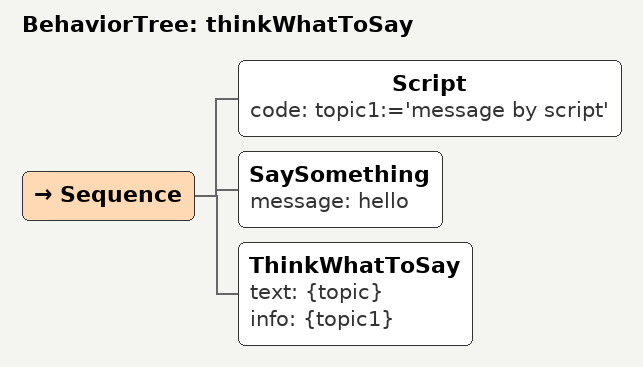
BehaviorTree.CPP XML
<?xml version="1.0" encoding="UTF-8"?>
<root BTCPP_format="3">
  <BehaviorTree ID="thinkWhatToSay">
    <Sequence>
      <Script code="topic1:=&apos;message by script&apos;"/>
      <SaySomething message="hello"/>
      <ThinkWhatToSay text="{topic}"
                      info="{topic1}"/>
    </Sequence>
  </BehaviorTree>

</root>
